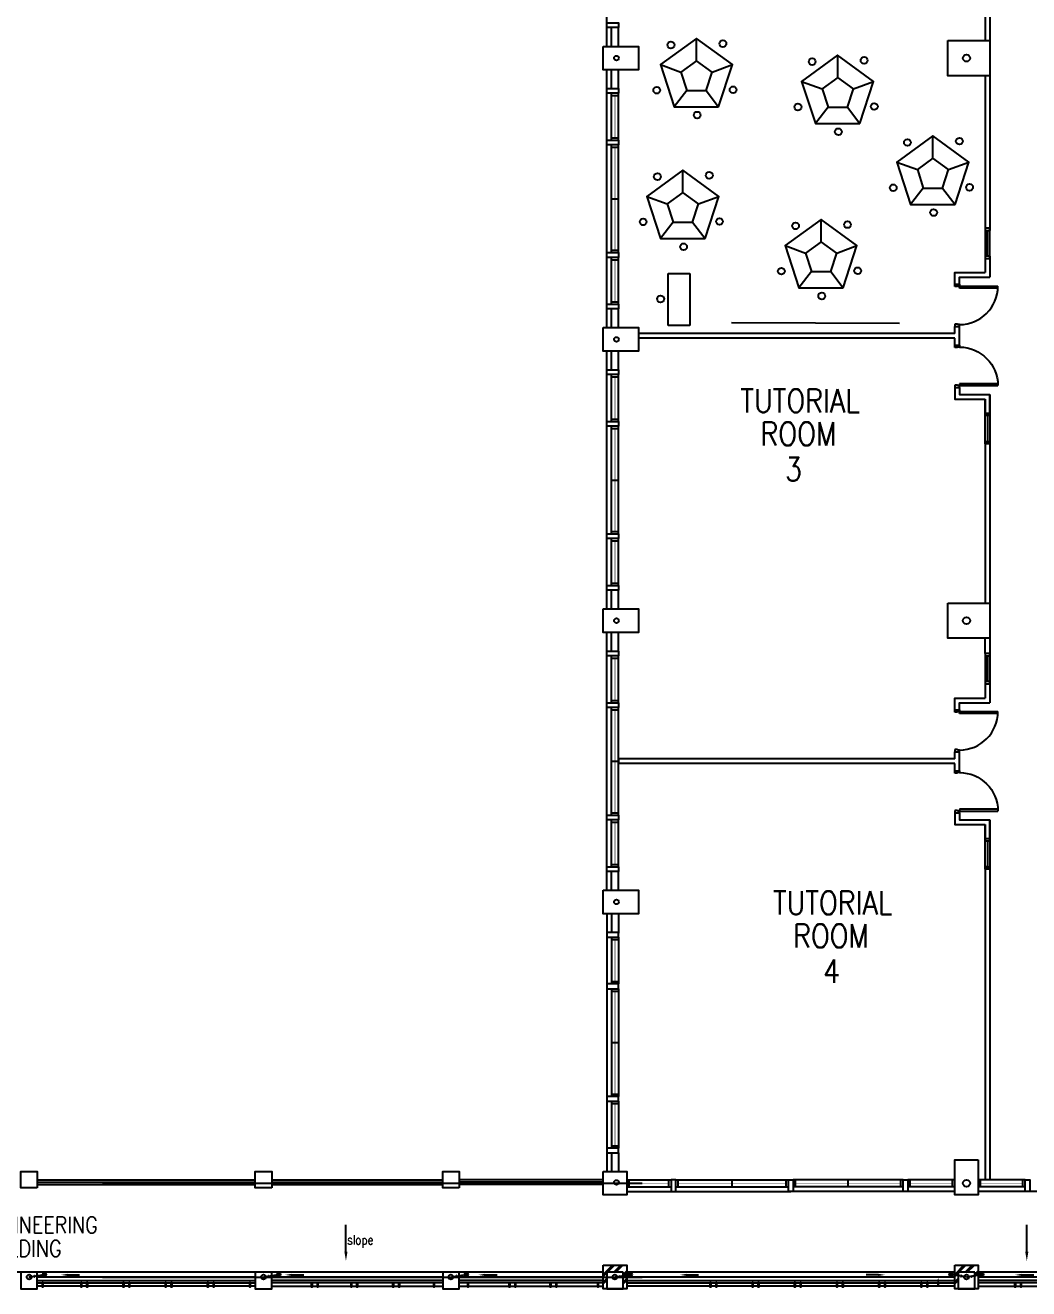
# Model space of a CAD drawing. Extents: x 1845062 to 1967303, y -845223 to -764674.
# Drawn here: x 1885832 to 1907242, y -840674 to -813724 of the extents above; entities that cross this region are included whole.
import ezdxf

# ---------------------------------------------------------------- set-up
doc = ezdxf.new("R2010")
doc.units = 0
doc.header["$LTSCALE"] = 12
doc.header["$MEASUREMENT"] = 0
doc.linetypes.add('HIDDEN', pattern=[0.375, 0.25, -0.125])
doc.layers.get('0').update_dxf_attribs({"linetype": 'CONTINUOUS'})
for name, color, linetype in [('COL', 3, 'CONTINUOUS'), ('DR', 7, 'CONTINUOUS'), ('hatch', 7, 'CONTINUOUS'), ('LINE', 7, 'CONTINUOUS'), ('partition', 7, 'CONTINUOUS'), ('rail', 1, 'CONTINUOUS'), ('RWDP', 145, 'CONTINUOUS'), ('stair', 7, 'CONTINUOUS'), ('T50', 4, 'CONTINUOUS'), ('WALL', 2, 'CONTINUOUS'), ('WIN', 5, 'CONTINUOUS')]:
    doc.layers.add(name, color=color, linetype=linetype)
doc.styles.add('ROMANS', font='romans')

# ---------------------------------------------------------------- blocks, each defined once
blk = doc.blocks.new('FG')
at = {"layer": 'LINE', "linetype": 'Continuous'}
for points in [[(0, 0), (50, 0), (50, 100), (0, 100)], [(600, 0), (650, 0), (650, 100), (600, 100)]]:
    blk.add_lwpolyline(points, close=True, dxfattribs=at)
at = {"layer": 'LINE', "color": 5, "linetype": 'Continuous'}
for points in [[(600, 100), (50, 100)], [(50, 0), (600, 0)]]:
    blk.add_lwpolyline(points, dxfattribs=at)
at = {"layer": 'LINE', "color": 1, "linetype": 'Continuous'}
blk.add_lwpolyline([(50, 50), (600, 50)], dxfattribs=at)
blk = doc.blocks.new('d900-1b1')
at = {"layer": 'DR'}
for p, q in [((40, 100), (40, 920)), ((80, 919), (80, 100)), ((0, 0), (0, 100)), ((0, 100), (40, 100)), ((50, 0), (0, 0)), ((80, 100), (40, 100)), ((40, 100), (40, 60)), ((40, 60), (50, 60)), ((50, 60), (50, 0)), ((860, 60), (850, 60)), ((850, 60), (850, 0)), ((850, 0), (900, 0)), ((860, 100), (860, 60)), ((900, 100), (860, 100)), ((900, 0), (900, 100))]:
    blk.add_line(p, q, dxfattribs=at)
blk.add_arc((40, 100), 820, 0, 90, dxfattribs=at)

msp = doc.modelspace()

# ---------------------------------------------------------------- hatches: boundary and pattern name
at = {"layer": 'RWDP', "linetype": 'Continuous'}
h = msp.add_hatch(dxfattribs=at)
h.set_pattern_fill('ANSI31', color=0, scale=200, angle=45, style=0)
h.set_pattern_definition([(90, (195647.653, 12.318), (-25, 5e-15), [])])
edge = h.paths.add_edge_path()
edge.add_arc((1886242.9, -840370.4), 37.5, 0, 360)
h = msp.add_hatch(dxfattribs=at)
h.set_pattern_fill('ANSI31', color=0, scale=200, angle=45, style=0)
h.set_pattern_definition([(90, (200647.653, 12.318), (-25, 5e-15), [])])
edge = h.paths.add_edge_path()
edge.add_arc((1891242.9, -840370.4), 37.5, 0, 360)
h = msp.add_hatch(dxfattribs=at)
h.set_pattern_fill('ANSI31', color=0, scale=200, angle=45, style=0)
h.set_pattern_definition([(90, (204647.653, 12.318), (-25, 5e-15), [])])
edge = h.paths.add_edge_path()
edge.add_arc((1895242.9, -840370.4), 37.5, 0, 360)
h = msp.add_hatch(dxfattribs=at)
h.set_pattern_fill('ANSI31', color=0, scale=200, angle=45, style=0)
h.set_pattern_definition([(90, (208145.422, 12.318), (-25, 5e-15), [])])
edge = h.paths.add_edge_path()
edge.add_arc((1898740.7, -840370.4), 37.5, 0, 360)
h = msp.add_hatch(dxfattribs=at)
h.set_pattern_fill('ANSI31', color=0, scale=200, angle=45, style=0)
h.set_pattern_definition([(90, (3596179.482, 12.318), (25, 5e-15), [])])
edge = h.paths.add_edge_path()
edge.add_arc((1905584.2, -840370.4), 37.5, 0, 360)
h = msp.add_hatch(dxfattribs=at)
h.set_pattern_fill('ANSI31', color=0, scale=200, angle=45, style=0)
h.set_pattern_definition([(90, (215645.422, 12.318), (-25, 5e-15), [])])
edge = h.paths.add_edge_path()
edge.add_arc((1906240.7, -840370.4), 37.5, 0, 360)

# ---------------------------------------------------------------- linework, layer by layer
at = {"color": 0}
for p, q in [((1898239.7, -814174.1), (1898239.7, -808674.1)), ((1898239.7, -820174.1), (1898239.7, -814674.1)), ((1898239.7, -826174.1), (1898239.7, -820674.1)), ((1898239.7, -832174.1), (1898239.7, -826674.1)), ((1898239.7, -832674.1), (1898239.7, -838174.1)), ((1898239.7, -832674.1), (1898239.7, -833086.6)), ((1898664.7, -838599.1), (1902164.7, -838599.1)), ((1905664.7, -838599.1), (1902164.7, -838599.1)), ((1910664.7, -838599.1), (1906164.7, -838599.1)), ((1898164.7, -840324.1), (1876089.7, -840324.1)), ((1890739.7, -840424.1), (1886089.7, -840424.1)), ((1886734.5, -840379), (1886992.8, -840379)), ((1894739.7, -840424.1), (1891089.7, -840424.1)), ((1891516.5, -840379), (1891774.8, -840379)), ((1898164.7, -840424.1), (1895089.7, -840424.1)), ((1895641.5, -840379), (1895899.8, -840379)), ((1905664.7, -840324.1), (1898664.7, -840324.1)), ((1905664.7, -840424.1), (1898664.7, -840424.1)), ((1899941.5, -840379), (1900199.8, -840379)), ((1904034.9, -840379), (1903776.6, -840379)), ((1910664.7, -840324.1), (1906164.7, -840324.1)), ((1910664.7, -840424.1), (1906164.7, -840424.1)), ((1907091.5, -840379), (1907349.8, -840379))]:
    msp.add_line(p, q, dxfattribs=at)
at = {"linetype": 'Continuous', "ltscale": 0.6}
for p, q in [((1900154.4, -814481), (1900154.4, -814004.3)), ((1903167, -814837.7), (1903167, -814361)), ((1899384.6, -814563.6), (1899820.7, -814723.4)), ((1900488.1, -814723.4), (1900919.6, -814563.6)), ((1902397.3, -814920.3), (1902833.3, -815080.2)), ((1903500.7, -815080.2), (1903932.3, -814920.3)), ((1899948.1, -815115.7), (1899677.8, -815465.8)), ((1900360.6, -815115.7), (1900626.5, -815465.8)), ((1902960.8, -815472.5), (1902690.4, -815822.6)), ((1903373.3, -815472.5), (1903639.1, -815822.6)), ((1905199.5, -816561), (1905199.5, -816084.3)), ((1899864.3, -817290.4), (1899864.3, -816813.7)), ((1904429.7, -816643.6), (1904865.8, -816803.5)), ((1905533.2, -816803.5), (1905964.7, -816643.6)), ((1899094.5, -817373), (1899530.5, -817532.9)), ((1900198, -817532.9), (1900629.5, -817373)), ((1904993.2, -817195.8), (1904722.9, -817545.9)), ((1905405.7, -817195.8), (1905671.6, -817545.9)), ((1899658, -817925.2), (1899387.7, -818275.3)), ((1900070.5, -817925.2), (1900336.4, -818275.3)), ((1902812.4, -818340.9), (1902812.4, -817864.2)), ((1902042.7, -818423.5), (1902478.7, -818583.3)), ((1903146.1, -818583.3), (1903577.7, -818423.5)), ((1902606.2, -818975.6), (1902335.8, -819325.7)), ((1903018.7, -818975.6), (1903284.5, -819325.7)), ((1899551.3, -819020.2), (1900009, -819020.2)), ((1899551.3, -820130.1), (1899551.3, -819020.2)), ((1899551.3, -819020.2), (1900009, -819020.2)), ((1900009, -819020.2), (1900009, -820130.1)), ((1900009, -820130.1), (1899551.3, -820130.1))]:
    msp.add_line(p, q, dxfattribs=at)
for points in [[(1900626.5, -815465.8), (1900919.6, -814563.6), (1900152.1, -814005.9), (1899384.6, -814563.6), (1899677.8, -815465.8)], [(1903639.1, -815822.6), (1903932.3, -814920.3), (1903164.8, -814362.7), (1902397.3, -814920.3), (1902690.4, -815822.6)], [(1900360.6, -815115.7), (1900488.1, -814723.4), (1900154.4, -814481), (1899820.7, -814723.4), (1899948.1, -815115.7)], [(1903373.3, -815472.5), (1903500.7, -815080.2), (1903167, -814837.7), (1902833.3, -815080.2), (1902960.8, -815472.5)], [(1905671.6, -817545.9), (1905964.7, -816643.6), (1905197.2, -816086), (1904429.7, -816643.6), (1904722.9, -817545.9)], [(1905405.7, -817195.8), (1905533.2, -816803.5), (1905199.5, -816561), (1904865.8, -816803.5), (1904993.2, -817195.8)], [(1900336.4, -818275.3), (1900629.5, -817373), (1899862, -816815.4), (1899094.5, -817373), (1899387.7, -818275.3)], [(1900070.5, -817925.2), (1900198, -817532.9), (1899864.3, -817290.4), (1899530.5, -817532.9), (1899658, -817925.2)], [(1903284.5, -819325.7), (1903577.7, -818423.5), (1902810.2, -817865.8), (1902042.7, -818423.5), (1902335.8, -819325.7)], [(1903018.7, -818975.6), (1903146.1, -818583.3), (1902812.4, -818340.9), (1902478.7, -818583.3), (1902606.2, -818975.6)]]:
    msp.add_lwpolyline(points, close=True, dxfattribs=at)
at = {"color": 0, "ltscale": 0.6}
for centre in [(1899609, -814144.4), (1900717, -814116), (1902621.6, -814501.2), (1903729.7, -814472.8), (1899305.9, -815109.5), (1900934.8, -815100.1), (1902318.6, -815466.3), (1903947.5, -815456.8), (1900167.7, -815639.4), (1903180.4, -815996.2), (1904654.1, -816224.4), (1905762.1, -816196.1), (1900426.9, -816925.5), (1899318.9, -816953.8), (1904351, -817189.6), (1905979.9, -817180.1), (1905212.8, -817719.5), (1899015.8, -817919), (1900644.7, -817909.5), (1902267, -818004.3), (1903375, -817975.9), (1899877.6, -818448.9), (1901964, -818969.4), (1903592.9, -818960), (1899388.5, -819562.7), (1902825.8, -819499.3)]:
    msp.add_circle(centre, 72.4, dxfattribs=at)
at = {"color": 0}
for points in [[(1886734.5, -840402.3), (1886734.5, -840355.7), (1886594.5, -840379)], [(1891516.5, -840402.3), (1891516.5, -840355.7), (1891376.5, -840379)], [(1895641.5, -840402.3), (1895641.5, -840355.7), (1895501.5, -840379)], [(1899941.5, -840402.3), (1899941.5, -840355.7), (1899801.5, -840379)], [(1904034.9, -840402.3), (1904034.9, -840355.7), (1904174.9, -840379)], [(1907091.5, -840402.3), (1907091.5, -840355.7), (1906951.5, -840379)]]:
    msp.add_solid(points, dxfattribs=at)
at = {"layer": 'COL', "color": 0}
for points in [[(1905514.7, -814049.1), (1906414.7, -814049.1), (1906414.7, -814799.1), (1905514.7, -814799.1)], [(1898164.7, -814174.1), (1898914.7, -814174.1), (1898914.7, -814674.1), (1898164.7, -814674.1)], [(1898164.7, -820174.1), (1898914.7, -820174.1), (1898914.7, -820674.1), (1898164.7, -820674.1)], [(1898164.7, -826174.1), (1898914.7, -826174.1), (1898914.7, -826674.1), (1898164.7, -826674.1)], [(1905514.7, -826049.1), (1906414.7, -826049.1), (1906414.7, -826799.1), (1905514.7, -826799.1)], [(1898164.7, -832174.1), (1898914.7, -832174.1), (1898914.7, -832674.1), (1898164.7, -832674.1)], [(1906164.7, -837924.1), (1906164.7, -838674.1), (1905664.7, -838674.1), (1905664.7, -837924.1)], [(1886089.7, -838524.1), (1885739.7, -838524.1), (1885739.7, -838174.1), (1886089.7, -838174.1)], [(1891089.7, -838524.1), (1890739.7, -838524.1), (1890739.7, -838174.1), (1891089.7, -838174.1)], [(1891089.7, -838524.1), (1890739.7, -838524.1), (1890739.7, -838174.1), (1891089.7, -838174.1)], [(1895089.7, -838524.1), (1894739.7, -838524.1), (1894739.7, -838174.1), (1895089.7, -838174.1)], [(1898164.7, -838174.1), (1898664.7, -838174.1), (1898664.7, -838674.1), (1898164.7, -838674.1)], [(1898164.7, -838174.1), (1898664.7, -838174.1), (1898664.7, -838674.1), (1898164.7, -838674.1)], [(1898164.7, -840174.1), (1898664.7, -840174.1), (1898664.7, -840674.1), (1898164.7, -840674.1)], [(1905664.7, -840174.1), (1906164.7, -840174.1), (1906164.7, -840674.1), (1905664.7, -840674.1)], [(1886089.7, -840324.1), (1885739.7, -840324.1), (1885739.7, -840674.1), (1886089.7, -840674.1)], [(1891089.7, -840324.1), (1890739.7, -840324.1), (1890739.7, -840674.1), (1891089.7, -840674.1)], [(1891089.7, -840324.1), (1890739.7, -840324.1), (1890739.7, -840674.1), (1891089.7, -840674.1)], [(1895089.7, -840324.1), (1894739.7, -840324.1), (1894739.7, -840674.1), (1895089.7, -840674.1)], [(1898589.7, -840324.1), (1898239.7, -840324.1), (1898239.7, -840674.1), (1898589.7, -840674.1)], [(1906089.7, -840324.1), (1905739.7, -840324.1), (1905739.7, -840674.1), (1906089.7, -840674.1)]]:
    msp.add_lwpolyline(points, close=True, dxfattribs=at)
at = {"layer": 'DR', "color": 0, "linetype": 'Continuous'}
msp.add_line((1898489.7, -829374.1), (1898489.7, -829474.1), dxfattribs=at)
at = {"layer": 'hatch', "color": 0}
for p, q in [((1898164.7, -840369.3), (1898359.9, -840174.1)), ((1898252.5, -840324.1), (1898402.5, -840174.1)), ((1898389, -840324.1), (1898539, -840174.1)), ((1898431.7, -840324.1), (1898581.7, -840174.1)), ((1898589.7, -840369.3), (1898664.7, -840294.3)), ((1905664.7, -840369.3), (1905859.9, -840174.1)), ((1905752.5, -840324.1), (1905902.5, -840174.1)), ((1905889, -840324.1), (1906039, -840174.1)), ((1905931.7, -840324.1), (1906081.7, -840174.1)), ((1906089.7, -840369.3), (1906164.7, -840294.3)), ((1898164.7, -840412), (1898239.7, -840337)), ((1898164.7, -840530.3), (1898239.7, -840455.3)), ((1898164.7, -840573), (1898239.7, -840498)), ((1898589.7, -840412), (1898664.7, -840337)), ((1898589.7, -840530.3), (1898664.7, -840455.3)), ((1898589.7, -840573), (1898664.7, -840498)), ((1905664.7, -840412), (1905739.7, -840337)), ((1905664.7, -840530.3), (1905739.7, -840455.3)), ((1905664.7, -840573), (1905739.7, -840498)), ((1906089.7, -840412), (1906164.7, -840337))]:
    msp.add_line(p, q, dxfattribs=at)
at = {"layer": 'LINE', "color": 0, "linetype": 'Continuous'}
for p, q in [((1890739.7, -840617.1, 0), (1886089.7, -840617.1)), ((1891089.7, -840617.1, 0), (1894739.7, -840617.1, 0)), ((1895089.7, -840617.1, 0), (1898164.7, -840617.1, 0)), ((1905664.7, -840617.1, 0), (1898664.7, -840617.1, 0)), ((1906164.7, -840617.1, 0), (1910664.7, -840617.1))]:
    msp.add_line(p, q, dxfattribs=at)
at = {"layer": 'partition', "color": 0}
for p, q in [((1906414.7, -818649.1), (1906414.7, -819099.1)), ((1906414.7, -822049.1), (1906414.7, -821599.1)), ((1906414.7, -827724.1), (1906414.7, -828174.1)), ((1906414.7, -831124.1), (1906414.7, -830674.1))]:
    msp.add_line(p, q, dxfattribs=at)
at = {"layer": 'partition', "linetype": 'Continuous'}
msp.add_line((1900904, -820067.1), (1904485.8, -820075.7), dxfattribs=at)
at = {"layer": 'partition', "color": 0, "linetype": 'Continuous'}
for p, q in [((1905664.7, -820299.1), (1898914.7, -820299.1)), ((1905664.7, -820399.1), (1898914.7, -820399.1)), ((1905664.7, -829374.1), (1898489.7, -829374.1)), ((1905664.7, -829474.1), (1898489.7, -829474.1))]:
    msp.add_line(p, q, dxfattribs=at)
for points in [[(1906314.7, -812699.1), (1906314.7, -814049.1)], [(1906414.7, -812699.1), (1906414.7, -814049.1)], [(1906314.7, -814799.1), (1906314.7, -818099.1)], [(1906414.7, -814799.1), (1906414.7, -818099.1)], [(1906314.7, -818649.1), (1906314.7, -818999.1)], [(1906314.7, -818649.1), (1906314.7, -818999.1)], [(1906314.7, -818699.1), (1906314.7, -818999.1)], [(1906414.7, -818649.1), (1906414.7, -819099.1)], [(1906414.7, -818649.1), (1906414.7, -819099.1)], [(1905664.7, -819249.1), (1905664.7, -818999.1), (1906314.7, -818999.1)], [(1905764.7, -819249.1), (1905764.7, -819099.1), (1906414.7, -819099.1)], [(1905664.7, -820299.1), (1905664.7, -820149.1)], [(1905764.7, -820549.1), (1905764.7, -820149.1)], [(1905664.7, -820549.1), (1905664.7, -820399.1)], [(1905664.7, -821449.1), (1905664.7, -821699.1), (1906314.7, -821699.1)], [(1905764.7, -821449.1), (1905764.7, -821599.1), (1906414.7, -821599.1)], [(1906314.7, -822049.1), (1906314.7, -821699.1)], [(1906314.7, -822049.1), (1906314.7, -821699.1)], [(1906314.7, -821699.1), (1906314.7, -822049.1)], [(1906414.7, -822049.1), (1906414.7, -821599.1)], [(1906414.7, -821599.1), (1906414.7, -822049.1)], [(1906314.7, -822599.1), (1906314.7, -826049.1)], [(1906414.7, -822599.1), (1906414.7, -826049.1)], [(1906314.7, -827124.1), (1906314.7, -826799.1)], [(1906414.7, -826799.1), (1906414.7, -828099.1)], [(1906314.7, -827724.1), (1906314.7, -828074.1)], [(1906314.7, -827724.1), (1906314.7, -828074.1)], [(1906314.7, -827774.1), (1906314.7, -828074.1)], [(1906414.7, -827724.1), (1906414.7, -828174.1)], [(1906414.7, -827724.1), (1906414.7, -828174.1)], [(1905664.7, -828324.1), (1905664.7, -828074.1), (1906314.7, -828074.1)], [(1905764.7, -828324.1), (1905764.7, -828174.1), (1906414.7, -828174.1)], [(1905664.7, -829374.1), (1905664.7, -829224.1)], [(1905764.7, -829624.1), (1905764.7, -829224.1)], [(1905664.7, -829624.1), (1905664.7, -829474.1)], [(1905664.7, -830524.1), (1905664.7, -830774.1), (1906314.7, -830774.1)], [(1905764.7, -830524.1), (1905764.7, -830674.1), (1906414.7, -830674.1)], [(1906314.7, -831124.1), (1906314.7, -830774.1)], [(1906314.7, -831124.1), (1906314.7, -830774.1)], [(1906314.7, -830774.1), (1906314.7, -831124.1)], [(1906414.7, -831124.1), (1906414.7, -830674.1)], [(1906414.7, -830674.1), (1906414.7, -831124.1)], [(1906314.7, -831649.1), (1906314.7, -838349.1)], [(1906414.7, -831649.1), (1906414.7, -838349.1)]]:
    msp.add_lwpolyline(points, dxfattribs=at)
at = {"layer": 'rail', "color": 0}
for p, q in [((1886089.7, -838399.1), (1890739.7, -838399.1)), ((1891089.7, -838399.1), (1894739.7, -838399.1)), ((1898164.7, -838399.1), (1895089.7, -838399.1)), ((1886089.7, -838449.1), (1890739.7, -838449.1)), ((1891089.7, -838449.1), (1894739.7, -838449.1)), ((1898164.7, -838449.1), (1895089.7, -838449.1)), ((1886089.7, -840499.1), (1890739.7, -840499.1)), ((1886089.7, -840549.1), (1890739.7, -840549.1)), ((1894739.7, -840499.1), (1891089.7, -840499.1)), ((1894739.7, -840549.1), (1891089.7, -840549.1)), ((1898164.7, -840499.1), (1895089.7, -840499.1)), ((1898164.7, -840549.1), (1895089.7, -840549.1)), ((1898664.7, -840499.1), (1905664.7, -840499.1)), ((1898664.7, -840549.1), (1905664.7, -840549.1)), ((1910664.7, -840499.1), (1906164.7, -840499.1)), ((1910664.7, -840549.1), (1906164.7, -840549.1))]:
    msp.add_line(p, q, dxfattribs=at)
at = {"layer": 'rail', "color": 0, "elevation": 0}
for points in [[(1886214.7, -840549.1), (1886189.7, -840549.1), (1886189.7, -840634.1), (1886214.7, -840634.1)], [(1887039.7, -840549.1), (1887014.7, -840549.1), (1887014.7, -840634.1), (1887039.7, -840634.1)], [(1887164.7, -840549.1), (1887139.7, -840549.1), (1887139.7, -840634.1), (1887164.7, -840634.1)], [(1887939.7, -840549.1), (1887914.7, -840549.1), (1887914.7, -840634.1), (1887939.7, -840634.1)], [(1888064.7, -840549.1), (1888039.7, -840549.1), (1888039.7, -840634.1), (1888064.7, -840634.1)], [(1888839.7, -840549.1), (1888814.7, -840549.1), (1888814.7, -840634.1), (1888839.7, -840634.1)], [(1888964.7, -840549.1), (1888939.7, -840549.1), (1888939.7, -840634.1), (1888964.7, -840634.1)], [(1889739.7, -840549.1), (1889714.7, -840549.1), (1889714.7, -840634.1), (1889739.7, -840634.1)], [(1889864.7, -840549.1), (1889839.7, -840549.1), (1889839.7, -840634.1), (1889864.7, -840634.1)], [(1890639.7, -840549.1), (1890614.7, -840549.1), (1890614.7, -840634.1), (1890639.7, -840634.1)], [(1891958.4, -840549.1), (1891933.4, -840549.1), (1891933.4, -840634.1), (1891958.4, -840634.1)], [(1892083.4, -840549.1), (1892058.4, -840549.1), (1892058.4, -840634.1), (1892083.4, -840634.1)], [(1892802.2, -840549.1), (1892777.2, -840549.1), (1892777.2, -840634.1), (1892802.2, -840634.1)], [(1892927.2, -840549.1), (1892902.2, -840549.1), (1892902.2, -840634.1), (1892927.2, -840634.1)], [(1893695.9, -840549.1), (1893670.9, -840549.1), (1893670.9, -840634.1), (1893695.9, -840634.1)], [(1893820.9, -840549.1), (1893795.9, -840549.1), (1893795.9, -840634.1), (1893820.9, -840634.1)], [(1894564.7, -840549.1), (1894539.7, -840549.1), (1894539.7, -840634.1), (1894564.7, -840634.1)], [(1895289.7, -840549.1), (1895264.7, -840549.1), (1895264.7, -840634.1), (1895289.7, -840634.1)], [(1896177.2, -840549.1), (1896152.2, -840549.1), (1896152.2, -840634.1), (1896177.2, -840634.1)], [(1896177.2, -840549.1), (1896152.2, -840549.1), (1896152.2, -840634.1), (1896177.2, -840634.1)], [(1896302.2, -840549.1), (1896277.2, -840549.1), (1896277.2, -840634.1), (1896302.2, -840634.1)], [(1896302.2, -840549.1), (1896277.2, -840549.1), (1896277.2, -840634.1), (1896302.2, -840634.1)], [(1897052.2, -840549.1), (1897027.2, -840549.1), (1897027.2, -840634.1), (1897052.2, -840634.1)], [(1897177.2, -840549.1), (1897152.2, -840549.1), (1897152.2, -840634.1), (1897177.2, -840634.1)], [(1898064.7, -840549.1), (1898039.7, -840549.1), (1898039.7, -840634.1), (1898064.7, -840634.1)], [(1900464.7, -840549.1), (1900439.7, -840549.1), (1900439.7, -840634.1), (1900464.7, -840634.1)], [(1900589.7, -840549.1), (1900564.7, -840549.1), (1900564.7, -840634.1), (1900589.7, -840634.1)], [(1901364.7, -840549.1), (1901339.7, -840549.1), (1901339.7, -840634.1), (1901364.7, -840634.1)], [(1901489.7, -840549.1), (1901464.7, -840549.1), (1901464.7, -840634.1), (1901489.7, -840634.1)], [(1902264.7, -840549.1), (1902239.7, -840549.1), (1902239.7, -840634.1), (1902264.7, -840634.1)], [(1902389.7, -840549.1), (1902364.7, -840549.1), (1902364.7, -840634.1), (1902389.7, -840634.1)], [(1903164.7, -840549.1), (1903139.7, -840549.1), (1903139.7, -840634.1), (1903164.7, -840634.1)], [(1903289.7, -840549.1), (1903264.7, -840549.1), (1903264.7, -840634.1), (1903289.7, -840634.1)], [(1904064.7, -840549.1), (1904039.7, -840549.1), (1904039.7, -840634.1), (1904064.7, -840634.1)], [(1904189.7, -840549.1), (1904164.7, -840549.1), (1904164.7, -840634.1), (1904189.7, -840634.1)], [(1904964.7, -840549.1), (1904939.7, -840549.1), (1904939.7, -840634.1), (1904964.7, -840634.1)], [(1905089.7, -840549.1), (1905064.7, -840549.1), (1905064.7, -840634.1), (1905089.7, -840634.1)], [(1906964.7, -840549.1), (1906939.7, -840549.1), (1906939.7, -840634.1), (1906964.7, -840634.1)], [(1907089.7, -840549.1), (1907064.7, -840549.1), (1907064.7, -840634.1), (1907089.7, -840634.1)]]:
    msp.add_lwpolyline(points, close=True, dxfattribs=at)
at = {"layer": 'RWDP', "color": 0, "linetype": 'Continuous'}
for p, q in [((1892674.5, -839885), (1892674.5, -839308)), ((1907201.1, -839885), (1907201.1, -839308))]:
    msp.add_line(p, q, dxfattribs=at)
at = {"layer": 'RWDP', "color": 0, "linetype": 'HIDDEN'}
for p, q in [((1885914.7, -840424.1), (1886242.9, -840370.4)), ((1886015.7, -840407.6), (1886030.9, -840382.3)), ((1886015.7, -840407.6), (1886038.5, -840430.8)), ((1890914.7, -840424.1), (1891242.9, -840370.4)), ((1891015.7, -840407.6), (1891030.9, -840382.3)), ((1891015.7, -840407.6), (1891038.5, -840430.8)), ((1894914.7, -840424.1), (1895242.9, -840370.4)), ((1895015.7, -840407.6), (1895030.9, -840382.3)), ((1895015.7, -840407.6), (1895038.5, -840430.8)), ((1898412.5, -840424.1), (1898740.7, -840370.4)), ((1898513.5, -840407.6), (1898528.6, -840382.3)), ((1898513.5, -840407.6), (1898536.3, -840430.8)), ((1905912.5, -840424.1), (1905584.2, -840370.4)), ((1905811.4, -840407.6), (1905788.6, -840430.8)), ((1905811.4, -840407.6), (1905796.3, -840382.3)), ((1905912.5, -840424.1), (1906240.7, -840370.4)), ((1906013.5, -840407.6), (1906028.6, -840382.3)), ((1906013.5, -840407.6), (1906036.3, -840430.8))]:
    msp.add_line(p, q, dxfattribs=at)
at = {"layer": 'RWDP', "color": 0}
for centre in [(1898446, -814424.1), (1898446, -820424.1), (1898446, -826424.1), (1898446, -832424.1), (1898446, -838407)]:
    msp.add_circle(centre, 50, dxfattribs=at)
at = {"layer": 'RWDP', "color": 0, "linetype": 'Continuous'}
for centre, radius in [((1905914.7, -814425), 75), ((1905914.7, -826424.1), 75), ((1905914.7, -838424.1), 75), ((1885914.7, -840424.1), 50), ((1886242.9, -840370.4), 37.5), ((1890914.7, -840424.1), 50), ((1891242.9, -840370.4), 37.5), ((1894914.7, -840424.1), 50), ((1895242.9, -840370.4), 37.5), ((1898412.5, -840424.1), 50), ((1898740.7, -840370.4), 37.5), ((1905584.2, -840370.4), 37.5), ((1905912.5, -840424.1), 50), ((1906240.7, -840370.4), 37.5)]:
    msp.add_circle(centre, radius, dxfattribs=at)
for points in [[(1892707.8, -839885), (1892641.1, -839885), (1892674.5, -840085)], [(1907234.5, -839885), (1907167.8, -839885), (1907201.1, -840085)], [(1905276.1, -840624.1), (1905342.8, -840624.1), (1905309.5, -840424.1)]]:
    msp.add_solid(points, dxfattribs=at)
at = {"layer": 'stair', "color": 0, "linetype": 'HIDDEN'}
for p, q in [((1887482.7, -838424.1), (1899000.6, -838424.1)), ((1887482.7, -840424.1), (1899000.6, -840424.1))]:
    msp.add_line(p, q, dxfattribs=at)
at = {"layer": 'WALL', "color": 0}
for p, q in [((1898339.7, -814174.1), (1898339.7, -813774.1)), ((1898489.7, -814174.1), (1898489.7, -813774.1)), ((1898339.7, -815074.1), (1898339.7, -814674.1)), ((1898489.7, -815074.1), (1898489.7, -814674.1)), ((1898339.7, -820174.1), (1898339.7, -819774.1)), ((1898489.7, -820174.1), (1898489.7, -819774.1)), ((1898339.7, -821074.1), (1898339.7, -820674.1)), ((1898489.7, -821074.1), (1898489.7, -820674.1)), ((1898339.7, -826174.1), (1898339.7, -825774.1)), ((1898489.7, -826174.1), (1898489.7, -825774.1)), ((1898339.7, -827074.1), (1898339.7, -826674.1)), ((1898489.7, -827074.1), (1898489.7, -826674.1)), ((1898339.7, -832174.1), (1898339.7, -831774.1)), ((1898489.7, -832174.1), (1898489.7, -831774.1)), ((1898339.7, -832674.1), (1898339.7, -833074.1)), ((1898339.7, -832686.6), (1898339.7, -833074.1)), ((1898489.7, -832674.1), (1898489.7, -833074.1)), ((1898489.7, -832686.6), (1898489.7, -833086.6)), ((1898339.7, -837774.1), (1898339.7, -838174.1)), ((1898489.7, -837774.1), (1898489.7, -838174.1)), ((1886089.7, -838349.1), (1890739.7, -838349.1)), ((1891089.7, -838349.1), (1894739.7, -838349.1)), ((1898164.7, -838349.1), (1895089.7, -838349.1))]:
    msp.add_line(p, q, dxfattribs=at)
for points in [[(1898239.7, -813674.1), (1898489.7, -813674.1), (1898489.7, -813774.1), (1898239.7, -813774.1)], [(1898239.7, -815074.1), (1898489.7, -815074.1), (1898489.7, -815174.1), (1898239.7, -815174.1)], [(1898239.7, -816174.1), (1898489.7, -816174.1), (1898489.7, -816274.1), (1898239.7, -816274.1)], [(1898239.7, -818574.1), (1898489.7, -818574.1), (1898489.7, -818674.1), (1898239.7, -818674.1)], [(1898239.7, -819674.1), (1898489.7, -819674.1), (1898489.7, -819774.1), (1898239.7, -819774.1)], [(1898239.7, -821074.1), (1898489.7, -821074.1), (1898489.7, -821174.1), (1898239.7, -821174.1)], [(1898239.7, -822174.1), (1898489.7, -822174.1), (1898489.7, -822274.1), (1898239.7, -822274.1)], [(1898239.7, -824574.1), (1898489.7, -824574.1), (1898489.7, -824674.1), (1898239.7, -824674.1)], [(1898239.7, -825674.1), (1898489.7, -825674.1), (1898489.7, -825774.1), (1898239.7, -825774.1)], [(1898239.7, -827074.1), (1898489.7, -827074.1), (1898489.7, -827174.1), (1898239.7, -827174.1)], [(1898239.7, -828174.1), (1898489.7, -828174.1), (1898489.7, -828274.1), (1898239.7, -828274.1)], [(1898239.7, -830574.1), (1898489.7, -830574.1), (1898489.7, -830674.1), (1898239.7, -830674.1)], [(1898239.7, -831674.1), (1898489.7, -831674.1), (1898489.7, -831774.1), (1898239.7, -831774.1)], [(1898239.7, -833174.1), (1898489.7, -833174.1), (1898489.7, -833074.1), (1898239.7, -833074.1)], [(1898239.7, -834274.1), (1898489.7, -834274.1), (1898489.7, -834174.1), (1898239.7, -834174.1)], [(1898239.7, -836674.1), (1898489.7, -836674.1), (1898489.7, -836574.1), (1898239.7, -836574.1)], [(1898239.7, -837774.1), (1898489.7, -837774.1), (1898489.7, -837674.1), (1898239.7, -837674.1)], [(1899714.7, -838599.1), (1899714.7, -838349.1), (1899614.7, -838349.1), (1899614.7, -838599.1)], [(1902114.7, -838599.1), (1902114.7, -838349.1), (1902214.7, -838349.1), (1902214.7, -838599.1)], [(1904564.7, -838599.1), (1904564.7, -838349.1), (1904664.7, -838349.1), (1904664.7, -838599.1)], [(1907164.7, -838599.1), (1907164.7, -838349.1), (1907264.7, -838349.1), (1907264.7, -838599.1)]]:
    msp.add_lwpolyline(points, close=True, dxfattribs=at)
at = {"layer": 'WIN', "color": 0}
for p, q in [((1898339.7, -816174.1), (1898339.7, -815174.1)), ((1898339.7, -815224.1), (1898489.7, -815224.1)), ((1898489.7, -816174.1), (1898489.7, -815174.1)), ((1898339.7, -816124.1), (1898489.7, -816124.1)), ((1898339.7, -818574.1), (1898339.7, -816274.1)), ((1898489.7, -818574.1), (1898489.7, -816274.1)), ((1898339.7, -816324.1), (1898489.7, -816324.1)), ((1898339.7, -817424.1), (1898489.7, -817424.1)), ((1898339.7, -818524.1), (1898489.7, -818524.1)), ((1898339.7, -819674.1), (1898339.7, -818674.1)), ((1898339.7, -818724.1), (1898489.7, -818724.1)), ((1898489.7, -819674.1), (1898489.7, -818674.1)), ((1898339.7, -819624.1), (1898489.7, -819624.1)), ((1898339.7, -822174.1), (1898339.7, -821174.1)), ((1898339.7, -821224.1), (1898489.7, -821224.1)), ((1898489.7, -822174.1), (1898489.7, -821174.1)), ((1898339.7, -822124.1), (1898489.7, -822124.1)), ((1898339.7, -824574.1), (1898339.7, -822274.1)), ((1898339.7, -822324.1), (1898489.7, -822324.1)), ((1898489.7, -824574.1), (1898489.7, -822274.1)), ((1898339.7, -823424.1), (1898489.7, -823424.1)), ((1898339.7, -824524.1), (1898489.7, -824524.1)), ((1898339.7, -825674.1), (1898339.7, -824674.1)), ((1898339.7, -824724.1), (1898489.7, -824724.1)), ((1898489.7, -825674.1), (1898489.7, -824674.1)), ((1898339.7, -825624.1), (1898489.7, -825624.1)), ((1898339.7, -828174.1), (1898339.7, -827174.1)), ((1898339.7, -827224.1), (1898489.7, -827224.1)), ((1898489.7, -828174.1), (1898489.7, -827174.1)), ((1898339.7, -828124.1), (1898489.7, -828124.1)), ((1898339.7, -830574.1), (1898339.7, -828274.1)), ((1898339.7, -828324.1), (1898489.7, -828324.1)), ((1898489.7, -830574.1), (1898489.7, -828274.1)), ((1898339.7, -829424.1), (1898489.7, -829424.1)), ((1898339.7, -830524.1), (1898489.7, -830524.1)), ((1898339.7, -831674.1), (1898339.7, -830674.1)), ((1898339.7, -830724.1), (1898489.7, -830724.1)), ((1898489.7, -831674.1), (1898489.7, -830674.1)), ((1898339.7, -831624.1), (1898489.7, -831624.1)), ((1898339.7, -833174.1), (1898339.7, -834174.1)), ((1898339.7, -833224.1), (1898489.7, -833224.1)), ((1898489.7, -833174.1), (1898489.7, -834174.1)), ((1898339.7, -834124.1), (1898489.7, -834124.1)), ((1898339.7, -834274.1), (1898339.7, -836574.1)), ((1898339.7, -834324.1), (1898489.7, -834324.1)), ((1898489.7, -834274.1), (1898489.7, -836574.1)), ((1898339.7, -835424.1), (1898489.7, -835424.1)), ((1898339.7, -836524.1), (1898489.7, -836524.1)), ((1898339.7, -836674.1), (1898339.7, -837674.1)), ((1898339.7, -836724.1), (1898489.7, -836724.1)), ((1898489.7, -836674.1), (1898489.7, -837674.1)), ((1898339.7, -837624.1), (1898489.7, -837624.1)), ((1898664.7, -838349.1), (1899614.7, -838349.1)), ((1898714.7, -838499.1), (1898714.7, -838349.1)), ((1899564.7, -838499.1), (1899564.7, -838349.1)), ((1899714.7, -838349.1), (1902114.7, -838349.1)), ((1899764.7, -838499.1), (1899764.7, -838349.1)), ((1900914.7, -838499.1), (1900914.7, -838349.1)), ((1902064.7, -838499.1), (1902064.7, -838349.1)), ((1904564.7, -838349.1), (1902214.7, -838349.1)), ((1902264.7, -838499.1), (1902264.7, -838349.1)), ((1903389.7, -838499.1), (1903389.7, -838349.1)), ((1904514.7, -838499.1), (1904514.7, -838349.1)), ((1905664.7, -838349.1), (1904664.7, -838349.1)), ((1904714.7, -838499.1), (1904714.7, -838349.1)), ((1905614.7, -838499.1), (1905614.7, -838349.1)), ((1907164.7, -838349.1), (1906164.7, -838349.1)), ((1906214.7, -838499.1), (1906214.7, -838349.1)), ((1907114.7, -838499.1), (1907114.7, -838349.1)), ((1898664.7, -838499.1), (1899614.7, -838499.1)), ((1899714.7, -838499.1), (1902114.7, -838499.1)), ((1904564.7, -838499.1), (1902214.7, -838499.1)), ((1905664.7, -838499.1), (1904664.7, -838499.1)), ((1907164.7, -838499.1), (1906164.7, -838499.1))]:
    msp.add_line(p, q, dxfattribs=at)
at = {"layer": 'WIN', "color": 0, "const_width": 10, "flags": 128}
for points in [[(1898414.7, -816124.1), (1898414.7, -815224.1)], [(1898414.7, -818524.1), (1898414.7, -816324.1)], [(1898414.7, -818724.1), (1898414.7, -819624.1)], [(1898414.7, -822124.1), (1898414.7, -821224.1)], [(1898414.7, -824524.1), (1898414.7, -822324.1)], [(1898414.7, -824724.1), (1898414.7, -825624.1)], [(1898414.7, -828124.1), (1898414.7, -827224.1)], [(1898414.7, -830524.1), (1898414.7, -828324.1)], [(1898414.7, -830724.1), (1898414.7, -831624.1)], [(1898414.7, -834124.1), (1898414.7, -833224.1)], [(1898414.7, -834324.1), (1898414.7, -836524.1)], [(1898414.7, -836724.1), (1898414.7, -837624.1)], [(1899564.7, -838424.1), (1898714.7, -838424.1)], [(1899764.7, -838424.1), (1902064.7, -838424.1)], [(1904514.7, -838424.1), (1902264.7, -838424.1)], [(1904714.7, -838424.1), (1905614.7, -838424.1)], [(1907114.7, -838424.1), (1906214.7, -838424.1)]]:
    msp.add_lwpolyline(points, dxfattribs=at)

# ---------------------------------------------------------------- block references
at = {"layer": 'DR', "color": 0, "rotation": 270}
for p in [(1905664.7, -819249.1), (1905664.7, -828324.1)]:
    msp.add_blockref('d900-1b1', p, dxfattribs=at)
at = {"layer": 'DR', "color": 0, "xscale": -1, "rotation": 270}
for p in [(1905664.7, -821449.1), (1905664.7, -830524.1)]:
    msp.add_blockref('d900-1b1', p, dxfattribs=at)
at = {"layer": 'LINE', "color": 0, "linetype": 'Continuous', "rotation": 90}
for p in [(1906414.7, -818699.1), (1906414.7, -827774.1)]:
    msp.add_blockref('FG', p, dxfattribs=at)
at = {"layer": 'LINE', "color": 0, "linetype": 'Continuous', "xscale": -1, "rotation": 90}
for p in [(1906414.7, -821999.1), (1906414.7, -831074.1)]:
    msp.add_blockref('FG', p, dxfattribs=at)

# ---------------------------------------------------------------- texts
at = {"color": 0, "ltscale": 10, "style": 'ROMANS', "width": 0.8}
msp.add_text('slope', height=200, dxfattribs=at).set_placement((1892703.2, -839731.9))
at = {"layer": 'T50', "color": 0, "style": 'ROMANS', "width": 0.85}
for s, height, p in [('TUTORIAL', 500, (1901089.3, -821982.7)), ('ROOM', 500, (1901518.3, -822686.8)), ('3', 500, (1902040.7, -823441.3)), ('TUTORIAL', 500, (1901784.7, -832693.6)), ('ROOM', 500, (1902213.7, -833397.7)), ('4', 500, (1902855, -834152.2)), ('ENGINEERING', 350, (1884804.1, -839490.3)), ('BUILDING', 350, (1884822.9, -839991.3))]:
    msp.add_text(s, height=height, dxfattribs=at).set_placement(p)

doc.saveas('drawing.dxf')
